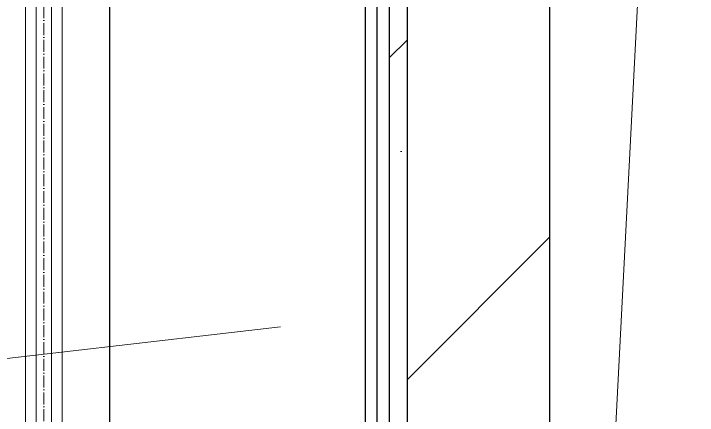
# Model space of a CAD drawing. Header units: millimetres. Extents: x -88595 to 880822, y -1054509 to -148035.
# Drawn here: x 188938 to 189512, y -272975 to -272637 of the extents above; entities that cross this region are included whole.
import ezdxf

# ---------------------------------------------------------------- set-up
doc = ezdxf.new("R2010")
doc.units = ezdxf.units.MM
doc.linetypes.add('$0$ADSK_Осевая', pattern=[14, 10, -2, 0, -2])
doc.linetypes.add('ADSK_Линия сетки', pattern=[25, 20, -2.5, 0, -2.5])
for name, color, linetype, lineweight in [('Изоляция', 7, 'Continuous', 18), ('Марки', 7, 'Continuous', 20), ('Оборудование', 7, 'Continuous', 18), ('Ограждение', 7, 'Continuous', 9), ('Оси', 7, 'Continuous', 9), ('Стены наружные', 7, 'Continuous', 18), ('Трубопровод', 7, 'Continuous', 18)]:
    doc.layers.add(name, color=color, linetype=linetype, lineweight=lineweight)

# ---------------------------------------------------------------- blocks, each defined once
blk = doc.blocks.new('$0$ADSK_Настенный внутренний блок кондиционера1 - 1U24TL5FRA-A-3264667-В_Координация_1 этаж ОВ3')
at = {"layer": 'Оборудование', "color": 150, "lineweight": 30, "true_color": 0x0080ff}
for p, q in [((504, 0), (-504, 0)), ((504, -10), (-504, -10)), ((-504, -225), (504, -225))]:
    blk.add_line(p, q, dxfattribs=at)
blk = doc.blocks.new('1 этаж')
at = {"lineweight": 18}
blk.add_line((225517.71, 654257.6), (225641.47, 656656.14), dxfattribs=at)
at = {"layer": 'Ограждение'}
blk.add_line((225372.71, 656742.6), (225372.71, 654282.6), dxfattribs=at)
at = {"layer": 'Оси', "linetype": 'ADSK_Линия сетки', "ltscale": 100}
blk.add_line((225392.71, 697813.24), (225392.71, 633106.47), dxfattribs=at)
at = {"layer": 'Стены наружные', "lineweight": 30}
for p, q in [((225397.71, 656767.6), (225397.71, 654257.6)), ((225517.71, 654257.6), (225517.71, 656767.6)), ((225382.71, 656752.6), (225382.71, 654272.6))]:
    blk.add_line(p, q, dxfattribs=at)
at = {"layer": 'Стены наружные', "linetype": 'Continuous', "lineweight": 9}
for p, q in [((225382.71, 655640.21), (225397.71, 655655.21)), ((225397.71, 655369.89), (225517.71, 655489.89))]:
    blk.add_line(p, q, dxfattribs=at)

msp = doc.modelspace()

# ---------------------------------------------------------------- linework, layer by layer
at = {"layer": 'Изоляция', "color": 134, "true_color": 0x00a6a6}
for p, q in [((188947.9, -272391.34), (188947.9, -275962.71)), ((188978.6, -275962.71), (188978.6, -272391.34))]:
    msp.add_line(p, q, dxfattribs=at)
at = {"layer": 'Марки'}
msp.add_line((189161.91, -272900.31), (188584.23, -272967.27), dxfattribs=at)
at = {"layer": 'Трубопровод', "color": 134, "true_color": 0x00a6a6}
for p, q in [((188956.9, -272391.34), (188956.9, -275962.71)), ((188969.6, -275962.71), (188969.6, -272391.34))]:
    msp.add_line(p, q, dxfattribs=at)
at = {"layer": 'Трубопровод', "color": 134, "linetype": '$0$ADSK_Осевая', "true_color": 0x00a6a6}
msp.add_line((188963.25, -272391.34), (188963.25, -275962.71), dxfattribs=at)
msp.add_line((188963.25, -272391.34), (188963.25, -275962.71), dxfattribs=at)

# ---------------------------------------------------------------- block references
at = {"layer": 'Оборудование', "color": 5, "true_color": 0x0000ff}
msp.add_blockref('1 этаж', (-36129.46, -928314.54), dxfattribs=at)
at = {"layer": 'Оборудование', "color": 150, "lineweight": 30, "true_color": 0x0080ff, "rotation": 270.0000000000004}
msp.add_blockref('$0$ADSK_Настенный внутренний блок кондиционера1 - 1U24TL5FRA-A-3264667-В_Координация_1 этаж ОВ3', (189243.25, -272801.59), dxfattribs=at)

doc.saveas('drawing.dxf')
